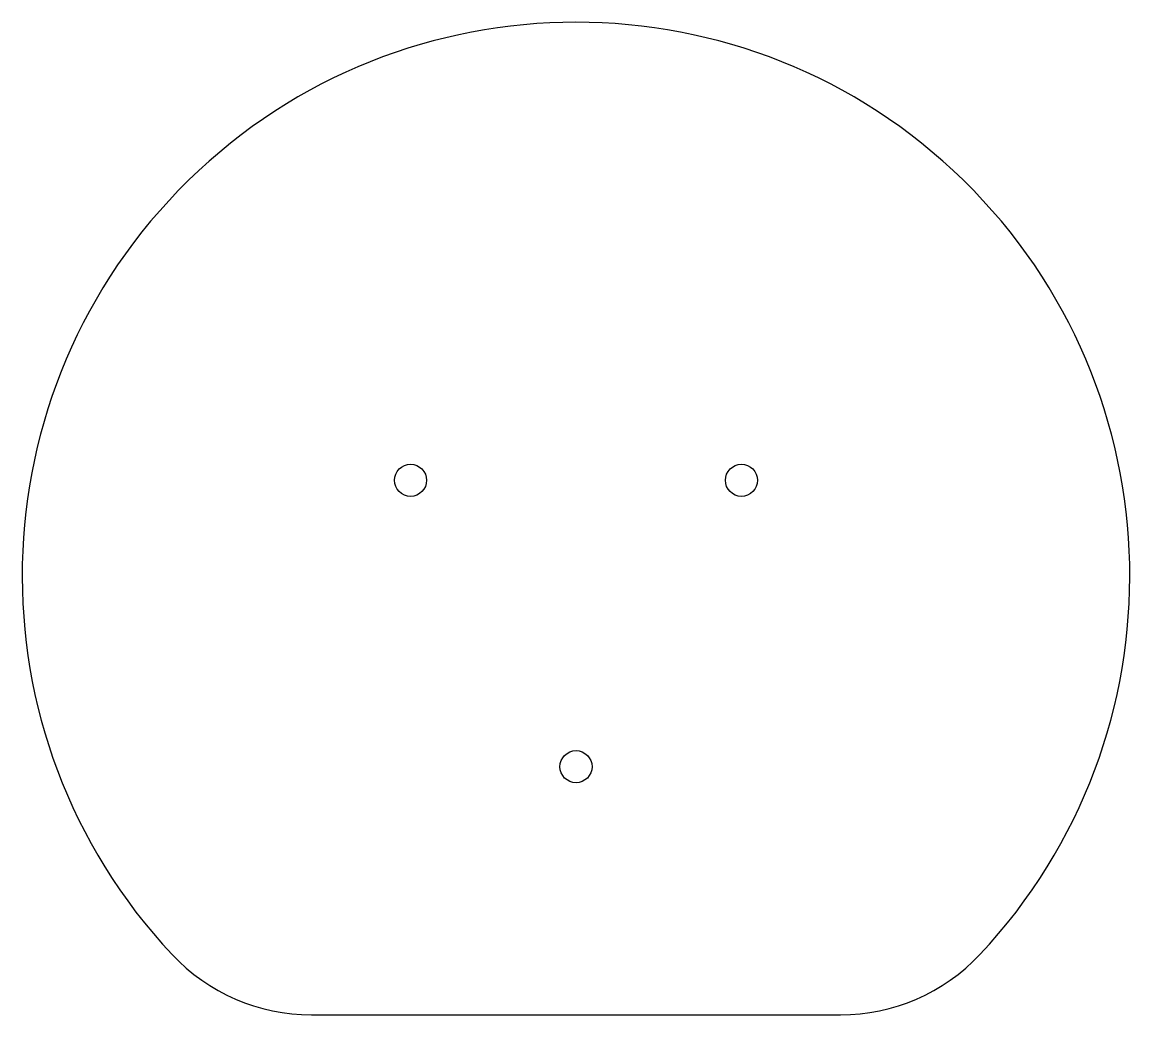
# Model space of a CAD drawing. Header units: millimetres. Extents: x -72 to 72, y -58 to 72.
import ezdxf

# ---------------------------------------------------------------- set-up
doc = ezdxf.new("R2010")
doc.units = ezdxf.units.MM
doc.layers.get('0').update_dxf_attribs({"linetype": 'CONTINUOUS'})

msp = doc.modelspace()

# ---------------------------------------------------------------- linework, layer by layer
msp.add_lwpolyline([(34.64, -57.5, 0.20721), (52.87, -49.61, 2.309401), (-52.87, -49.61, 0.20721), (-34.64, -57.5)], format="xyb", close=True)
for centre in [(-21.65, 12.5), (21.65, 12.5), (0, -25)]:
    msp.add_circle(centre, 2.1)

doc.saveas('drawing.dxf')
